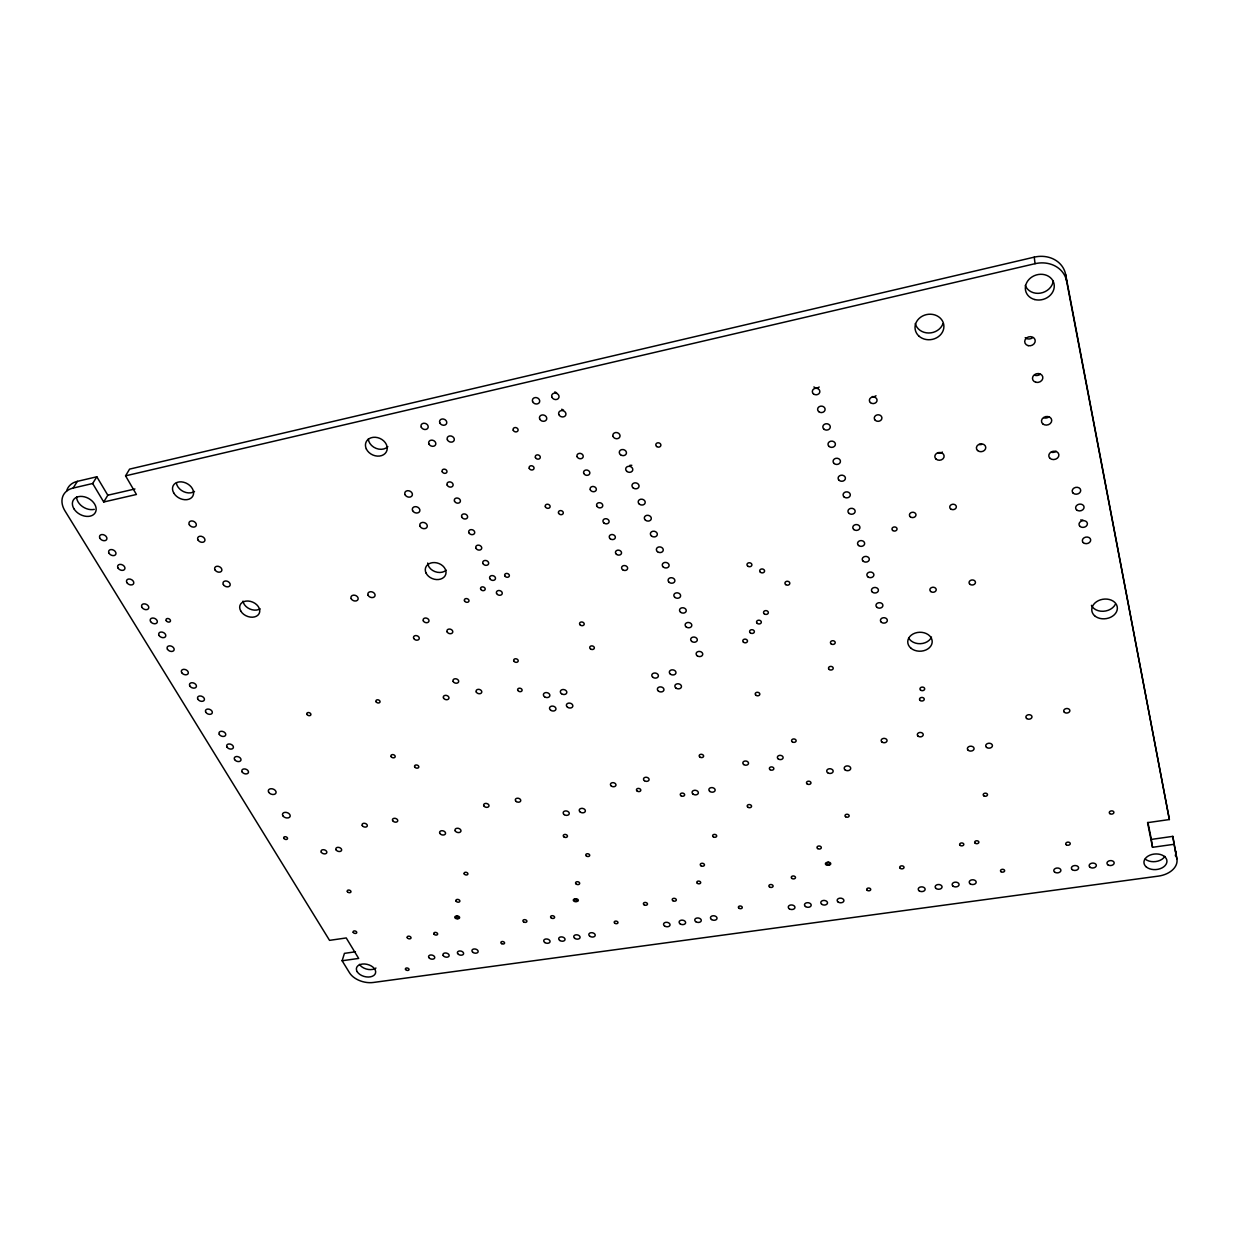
<?xml version="1.0" encoding="UTF-8"?>
<svg xmlns="http://www.w3.org/2000/svg" width="1239" height="1239" viewBox="0 0 1239 1239"><rect width="100%" height="100%" fill="white"/><g stroke="black" fill="none" stroke-linecap="round" stroke-linejoin="round"><path stroke-width="1.5" d="M1147.918 822.371L1151.341 839.407L1172.806 836.371L1176.88 858.859A21.605 14.651 -4.8 0 1 1158.31 876.128L373.28 982.481A18.43 11.678 14.8 0 1 349.537 972.801L342.119 960.752L344.442 953.364L355.438 951.8M103.72 501.996L107.808 495.228L96.828 476.783L92.662 483.504L103.72 501.996L136.429 494.485L125.557 475.838L129.584 469.116L1034.255 257.139A27.289 23.68 -17.9 0 1 1065.633 274.454L1169.368 819.537L1147.562 822.665L1152.518 847.306L1174.092 844.286L1176.88 858.859M342.119 960.752L358.675 958.428L346.239 937.954L329.543 940.355L64.97 510.886A23.711 16.99 29 0 1 73.116 488.073L77.376 481.352L96.828 476.783M73.116 488.073L92.662 483.504M125.557 475.838L1035.045 263.69A27.444 23.773 -17.6 0 1 1066.609 281.067L1169.368 819.537M107.808 495.228L134.943 488.971M1172.806 836.371L1174.092 844.286M1151.341 839.407L1152.518 847.306M1065.633 274.454L1066.609 281.067M1034.255 257.139L1035.045 263.69M981.536 444.491A4.677 3.903 -8 0 1 979.135 444.46M1040.202 374.271A5.219 4.414 -13.3 0 1 1035.107 375.371M1032.598 337.705A5.297 4.538 -14.6 0 1 1025.226 337.643M1056.201 451.244A5.064 4.151 -11 0 1 1051.261 452.25M1049.046 416.831A5.126 4.259 -11.9 0 1 1044.043 417.884M1082.886 519.977A4.197 3.345 -9.9 0 1 1080.733 519.931M876.004 395.752A3.825 3.314 -3.3 0 1 872.287 396.557M556.621 392.717A3.732 3.19 18.7 0 1 554.886 391.865M563.497 410.047A3.702 3.144 17.8 0 1 561.778 409.195M1175.579 850.93A21.512 14.636 -4.9 0 1 1175.331 855.731M66.643 491.016A23.587 16.959 29.1 0 1 77.376 481.352M819.196 387.017A3.748 3.268 0.6 0 1 813.899 386.955M631.828 465.275A3.578 2.989 12.7 0 1 630.001 465.244M1053.305 280.649A14.558 12.638 -17.9 0 1 1040.528 293.116A14.558 12.638 -17.9 0 1 1025.288 285.404M94.288 509.368A12.576 9.045 29.1 0 1 76.601 496.885M375.959 968.046A9.788 6.226 14.8 0 1 359.465 964.329M1164.846 856.366A11.476 7.806 -4.9 0 1 1145.223 859.092M1115.363 604.307A12.808 9.804 -8.4 0 1 1103.206 611.276A12.808 9.804 -8.4 0 1 1091.435 605.313M942.368 452.065A4.631 3.872 -5.7 0 1 937.846 453.009M931.48 637.063A12.173 9.463 -1.3 0 1 920.376 643.691A12.173 9.463 -1.3 0 1 908.636 637.961M942.956 323.72A14.403 12.684 -9.6 0 1 928.584 332.997A14.403 12.684 -9.6 0 1 915.28 323.534M194.508 491.434A11.043 8.239 28 0 1 183.635 491.651A11.043 8.239 28 0 1 176.372 483.055M387.853 446.69A11.197 8.998 24.6 0 1 376.067 448.363A11.197 8.998 24.6 0 1 368.308 438.947M446.195 570.188A10.562 8.208 19.1 0 1 434.889 571.582A10.562 8.208 19.1 0 1 427.718 563.033M260.128 608.845A10.377 7.589 23.3 0 1 249.72 608.938A10.377 7.589 23.3 0 1 242.999 601.116M457.052 916.024L456.262 916.318A1.905 1.27 13.3 0 0 457.485 918.548L458.445 918.595A1.905 1.27 13.3 0 0 459.483 917.061A1.905 1.27 13.3 0 0 457.052 916.024M458.12 918.455L457.346 918.749A1.905 1.27 13.3 0 1 454.899 917.727A1.905 1.27 13.3 0 1 455.937 916.194L456.912 916.225A1.905 1.27 13.3 0 1 458.12 918.455M575.748 898.833L574.927 899.142A1.936 1.316 10.5 0 0 576.027 901.419L577.033 901.465A1.936 1.316 10.5 0 0 578.21 899.886A1.936 1.316 10.5 0 0 575.748 898.833M576.693 901.326L575.872 901.636A1.936 1.316 10.6 0 1 573.425 900.583A1.936 1.316 10.6 0 1 574.602 899.003L575.593 899.034A1.936 1.316 10.6 0 1 576.693 901.326M828.194 862.251L827.28 862.576A2.029 1.425 3.7 0 0 828.148 865.008L829.201 865.054A2.029 1.425 3.7 0 0 830.672 863.366A2.029 1.425 3.7 0 0 828.194 862.251M828.876 864.899L827.946 865.225A2.029 1.425 3.7 0 1 825.484 864.11A2.029 1.425 3.7 0 1 826.955 862.437L828.008 862.483A2.029 1.425 3.7 0 1 828.876 864.899M792.248 741.805A2.277 1.704 4.3 0 0 796.073 741.17A2.277 1.704 4.3 0 0 793.285 738.986A2.277 1.704 4.3 0 0 792.248 741.805M807.147 783.915A2.246 1.626 3.9 0 0 810.895 783.327A2.246 1.626 3.9 0 0 808.169 781.22A2.246 1.626 3.9 0 0 807.147 783.915M977.54 450.5A4.708 3.918 -7.8 0 0 985.516 448.874A4.708 3.918 -7.8 0 0 980.173 443.965A4.708 3.918 -7.8 0 0 977.54 450.5M755.898 695.249A2.323 1.766 5.5 0 0 759.755 694.583A2.323 1.766 5.5 0 0 756.89 692.322A2.323 1.766 5.5 0 0 755.898 695.249M464.207 873.882A1.951 1.332 13.5 0 0 467.506 874.641A1.951 1.332 13.5 0 0 466.267 872.318A1.951 1.332 13.5 0 0 464.207 873.882M829.154 669.447A2.37 1.828 2.5 0 0 833.135 668.75A2.37 1.828 2.5 0 0 830.285 666.427A2.37 1.828 2.5 0 0 829.154 669.447M675.905 688.032A3.314 2.524 8.5 0 0 681.388 687.072A3.314 2.524 8.5 0 0 677.175 683.82A3.314 2.524 8.5 0 0 675.905 688.032M920.546 690.092A2.385 1.812 -0.7 0 0 924.588 689.411A2.385 1.812 -0.7 0 0 921.816 687.118A2.385 1.812 -0.7 0 0 920.546 690.092M586.45 856.056A1.998 1.378 10.5 0 0 589.687 855.576A1.998 1.378 10.5 0 0 587.1 853.748A1.998 1.378 10.5 0 0 586.45 856.056M713.261 836.805A2.029 1.44 6.9 0 0 716.638 836.31A2.029 1.44 6.9 0 0 714.082 834.42A2.029 1.44 6.9 0 0 713.261 836.805M391.075 756.549A2.199 1.564 16.8 0 0 394.776 757.416A2.199 1.564 16.8 0 0 393.305 754.659A2.199 1.564 16.8 0 0 391.075 756.549M414.693 766.91A2.184 1.549 16 0 0 418.379 767.762A2.184 1.549 16 0 0 416.939 765.036A2.184 1.549 16 0 0 414.693 766.91M166.243 620.708A2.354 1.673 24.6 0 0 170.146 621.622A2.354 1.673 24.6 0 0 168.318 618.571A2.354 1.673 24.6 0 0 166.243 620.708M513.798 660.96A2.308 1.75 14.6 0 0 517.701 661.874A2.308 1.75 14.6 0 0 516.307 658.838A2.308 1.75 14.6 0 0 513.798 660.96M817.601 848.545A2.168 1.533 3.9 0 0 821.24 848.018A2.168 1.533 3.9 0 0 818.623 846.02A2.168 1.533 3.9 0 0 817.601 848.545M596.718 505.899A3.144 2.571 13.6 0 0 602.015 507.169A3.144 2.571 13.6 0 0 600.265 502.786A3.144 2.571 13.6 0 0 596.718 505.899M603.982 523.044A3.113 2.54 13 0 0 609.061 521.991A3.113 2.54 13 0 0 605.035 518.769A3.113 2.54 13 0 0 603.982 523.044M622.598 569.708A3.051 2.447 11.5 0 0 627.584 568.716A3.051 2.447 11.5 0 0 623.651 565.604A3.051 2.447 11.5 0 0 622.598 569.708M468.884 532.739A3.082 2.447 18.6 0 0 474.072 533.978A3.082 2.447 18.6 0 0 472.152 529.719A3.082 2.447 18.6 0 0 468.884 532.739M475.931 548.196A3.067 2.416 18 0 0 481.088 549.435A3.067 2.416 18 0 0 479.183 545.237A3.067 2.416 18 0 0 475.931 548.196M454.512 501.206A3.128 2.509 20 0 0 459.777 502.461A3.128 2.509 20 0 0 457.795 498.109A3.128 2.509 20 0 0 454.512 501.206M583.724 473.313A3.175 2.633 14.9 0 0 589.083 474.614A3.175 2.633 14.9 0 0 587.301 470.108A3.175 2.633 14.9 0 0 583.724 473.313M577.095 456.695A3.206 2.679 15.6 0 0 582.485 457.996A3.206 2.679 15.6 0 0 580.673 453.443A3.206 2.679 15.6 0 0 577.095 456.695M590.275 489.715A3.159 2.602 14.2 0 0 595.587 491A3.159 2.602 14.2 0 0 593.822 486.555A3.159 2.602 14.2 0 0 590.275 489.715M489.777 578.551A3.02 2.37 16.8 0 0 494.857 579.759A3.02 2.37 16.8 0 0 492.998 575.67A3.02 2.37 16.8 0 0 489.777 578.551M461.744 517.066A3.113 2.478 19.3 0 0 466.964 518.32A3.113 2.478 19.3 0 0 465.012 514.015A3.113 2.478 19.3 0 0 461.744 517.066M447.186 485.13A3.159 2.54 20.7 0 0 452.483 486.4A3.159 2.54 20.7 0 0 450.485 481.986A3.159 2.54 20.7 0 0 447.186 485.13M482.9 563.466A3.051 2.401 17.4 0 0 488.027 564.69A3.051 2.401 17.4 0 0 486.137 560.539A3.051 2.401 17.4 0 0 482.9 563.466M610.269 538.795A3.098 2.509 12.5 0 0 615.303 537.772A3.098 2.509 12.5 0 0 611.323 534.582A3.098 2.509 12.5 0 0 610.269 538.795M616.464 554.344A3.082 2.478 12 0 0 621.482 553.337A3.082 2.478 12 0 0 617.533 550.193A3.082 2.478 12 0 0 616.464 554.344M496.56 593.435A3.005 2.339 16.3 0 0 501.609 594.643A3.005 2.339 16.3 0 0 499.782 590.6A3.005 2.339 16.3 0 0 496.56 593.435M611.354 786.068A2.803 2.029 10.2 0 0 615.922 785.34A2.803 2.029 10.2 0 0 612.314 782.692A2.803 2.029 10.2 0 0 611.354 786.068M686.189 626.934A3.361 2.633 8.3 0 0 691.734 625.912A3.361 2.633 8.3 0 0 687.49 622.536A3.361 2.633 8.3 0 0 686.189 626.934M457.609 953.488A3.175 2.06 12.9 0 0 462.952 954.696A3.175 2.06 12.9 0 0 460.954 951.072A3.175 2.06 12.9 0 0 457.609 953.488M652.86 677.299A3.33 2.54 9.4 0 0 658.327 676.324A3.33 2.54 9.4 0 0 654.084 673.056A3.33 2.54 9.4 0 0 652.86 677.299M845.571 816.733A2.091 1.502 2.9 0 0 849.087 816.207A2.091 1.502 2.9 0 0 846.578 814.271A2.091 1.502 2.9 0 0 845.571 816.733M983.72 795.763A2.153 1.549 -1.4 0 0 987.39 795.206A2.153 1.549 -1.4 0 0 984.943 793.208A2.153 1.549 -1.4 0 0 983.72 795.763M658.451 691.13A3.314 2.509 9.1 0 0 663.887 690.169A3.314 2.509 9.1 0 0 659.675 686.933A3.314 2.509 9.1 0 0 658.451 691.13M975.186 843.217A2.106 1.471 -0.6 0 0 978.764 842.69A2.106 1.471 -0.6 0 0 976.363 840.785A2.106 1.471 -0.6 0 0 975.186 843.217M215.013 569.909A3.81 2.788 24.9 0 0 221.316 571.396A3.81 2.788 24.9 0 0 218.467 566.362A3.81 2.788 24.9 0 0 215.013 569.909M960.148 845.385A2.106 1.471 -0.2 0 0 963.71 844.874A2.106 1.471 -0.2 0 0 961.294 842.969A2.106 1.471 -0.2 0 0 960.148 845.385M368.122 595.324A3.748 2.834 20.4 0 0 374.395 596.811A3.748 2.834 20.4 0 0 371.855 591.824A3.748 2.834 20.4 0 0 368.122 595.324M670.407 674.155A3.345 2.555 8.7 0 0 675.905 673.164A3.345 2.555 8.7 0 0 671.677 669.881A3.345 2.555 8.7 0 0 670.407 674.155M697.387 883.361A1.982 1.378 7.3 0 0 700.654 882.896A1.982 1.378 7.3 0 0 698.161 881.099A1.982 1.378 7.3 0 0 697.387 883.361M219.303 734.433A3.547 2.432 21.1 0 0 225.219 735.796A3.547 2.432 21.1 0 0 222.54 731.397A3.547 2.432 21.1 0 0 219.303 734.433M227 747.086A3.516 2.416 20.7 0 0 232.87 748.433A3.516 2.416 20.7 0 0 230.237 744.081A3.516 2.416 20.7 0 0 227 747.086M353.239 932.425A1.889 1.208 15.4 0 0 356.414 933.137A1.889 1.208 15.4 0 0 355.113 930.985A1.889 1.208 15.4 0 0 353.239 932.425M930.675 591.483A3.19 2.524 -2.5 0 0 936.08 590.476A3.19 2.524 -2.5 0 0 932.378 587.301A3.19 2.524 -2.5 0 0 930.675 591.483M969.843 584.219A3.221 2.54 -4.2 0 0 975.294 583.213A3.221 2.54 -4.2 0 0 971.624 580.007A3.221 2.54 -4.2 0 0 969.843 584.219M473.081 952.466A3.175 2.075 12.6 0 0 478.13 951.784A3.175 2.075 12.6 0 0 473.887 948.981A3.175 2.075 12.6 0 0 473.081 952.466M910.293 516.771A3.283 2.679 -2.9 0 0 915.838 515.672A3.283 2.679 -2.9 0 0 911.997 512.311A3.283 2.679 -2.9 0 0 910.293 516.771M950.561 508.811A3.314 2.71 -4.9 0 0 956.183 507.696A3.314 2.71 -4.9 0 0 952.373 504.304A3.314 2.71 -4.9 0 0 950.561 508.811M362.268 825.592A2.71 1.843 16.5 0 0 366.821 826.63A2.71 1.843 16.5 0 0 364.963 823.362A2.71 1.843 16.5 0 0 362.268 825.592M392.655 820.636A2.71 1.859 15.8 0 0 397.223 821.689A2.71 1.859 15.8 0 0 395.411 818.39A2.71 1.859 15.8 0 0 392.655 820.636M691.718 641.43A3.345 2.602 8 0 0 697.232 640.424A3.345 2.602 8 0 0 693.019 637.094A3.345 2.602 8 0 0 691.718 641.43M483.799 805.784A2.741 1.936 13.7 0 0 488.429 806.852A2.741 1.936 13.7 0 0 486.726 803.491A2.741 1.936 13.7 0 0 483.799 805.784M544.85 942.554A3.206 2.122 11 0 0 550.023 941.841A3.206 2.122 11 0 0 545.81 938.992A3.206 2.122 11 0 0 544.85 942.554M516.307 801.54A2.757 1.951 12.9 0 0 520.721 800.828A2.757 1.951 12.9 0 0 517.081 798.241A2.757 1.951 12.9 0 0 516.307 801.54M405.045 494.702A3.934 3.113 21.9 0 0 411.627 496.281A3.934 3.113 21.9 0 0 409.04 490.814A3.934 3.113 21.9 0 0 405.045 494.702M234.605 759.584A3.5 2.385 20.3 0 0 240.459 760.932A3.5 2.385 20.3 0 0 237.842 756.626A3.5 2.385 20.3 0 0 234.605 759.584M189.335 524.747A3.903 2.881 26.7 0 0 195.762 526.281A3.903 2.881 26.7 0 0 192.804 521.046A3.903 2.881 26.7 0 0 189.335 524.747M242.132 771.943A3.469 2.37 19.9 0 0 247.939 773.291A3.469 2.37 19.9 0 0 245.368 769.032A3.469 2.37 19.9 0 0 242.132 771.943M1035.866 382.293A5.25 4.429 -13 0 0 1042.789 376.904A5.25 4.429 -13 0 0 1034.317 374.798A5.25 4.429 -13 0 0 1035.866 382.293M1028.169 345.65A5.328 4.553 -14.3 0 0 1035.154 340.09A5.328 4.553 -14.3 0 0 1026.573 337.937A5.328 4.553 -14.3 0 0 1028.169 345.65M198.008 539.987A3.872 2.85 26.1 0 0 204.389 541.505A3.872 2.85 26.1 0 0 201.461 536.332A3.872 2.85 26.1 0 0 198.008 539.987M268.662 792.217A4.042 2.741 19 0 0 275.43 793.781A4.042 2.741 19 0 0 272.487 788.856A4.042 2.741 19 0 0 268.662 792.217M282.833 815.742A3.996 2.679 18.4 0 0 289.523 817.291A3.996 2.679 18.4 0 0 286.643 812.474A3.996 2.679 18.4 0 0 282.833 815.742M1049.944 458.291A5.095 4.166 -10.8 0 0 1058.586 456.541A5.095 4.166 -10.8 0 0 1052.995 451.306A5.095 4.166 -10.8 0 0 1049.944 458.291M1042.665 423.784A5.157 4.275 -11.7 0 0 1051.415 421.972A5.157 4.275 -11.7 0 0 1045.731 416.598A5.157 4.275 -11.7 0 0 1042.665 423.784M181.715 672.684A3.671 2.555 23.1 0 0 187.801 674.093A3.671 2.555 23.1 0 0 184.983 669.447A3.671 2.555 23.1 0 0 181.715 672.684M189.846 686.034A3.64 2.524 22.7 0 0 195.886 687.444A3.64 2.524 22.7 0 0 193.098 682.844A3.64 2.524 22.7 0 0 189.846 686.034M223.361 584.591A3.779 2.757 24.3 0 0 229.633 586.062A3.779 2.757 24.3 0 0 226.814 581.091A3.779 2.757 24.3 0 0 223.361 584.591M197.868 699.23A3.609 2.509 22.2 0 0 203.893 700.639A3.609 2.509 22.2 0 0 201.136 696.086A3.609 2.509 22.2 0 0 197.868 699.23M205.813 712.286A3.593 2.478 21.8 0 0 211.792 713.664A3.593 2.478 21.8 0 0 209.066 709.173A3.593 2.478 21.8 0 0 205.813 712.286M141.989 607.42A3.794 2.679 25.3 0 0 148.262 608.891A3.794 2.679 25.3 0 0 145.273 603.966A3.794 2.679 25.3 0 0 141.989 607.42M818.669 411.596A3.748 3.237 0.6 0 0 824.973 410.233A3.748 3.237 0.6 0 0 820.435 406.206A3.748 3.237 0.6 0 0 818.669 411.596M150.585 621.544A3.763 2.664 24.8 0 0 156.811 623A3.763 2.664 24.8 0 0 153.868 618.137A3.763 2.664 24.8 0 0 150.585 621.544M159.088 635.499A3.748 2.633 24.4 0 0 165.267 636.939A3.748 2.633 24.4 0 0 162.355 632.138A3.748 2.633 24.4 0 0 159.088 635.499M167.466 649.282A3.717 2.602 23.9 0 0 173.63 650.723A3.717 2.602 23.9 0 0 170.75 645.968A3.717 2.602 23.9 0 0 167.466 649.282M867.827 576.785A3.516 2.819 0 0 0 873.758 575.655A3.516 2.819 0 0 0 869.577 572.108A3.516 2.819 0 0 0 867.827 576.785M99.956 538.346A3.949 2.819 27.8 0 0 106.415 539.879A3.949 2.819 27.8 0 0 103.255 534.659A3.949 2.819 27.8 0 0 99.956 538.346M109.063 553.306A3.918 2.788 27.3 0 0 115.475 554.809A3.918 2.788 27.3 0 0 112.346 549.667A3.918 2.788 27.3 0 0 109.063 553.306M118.046 568.066A3.887 2.757 26.7 0 0 124.427 569.584A3.887 2.757 26.7 0 0 121.345 564.488A3.887 2.757 26.7 0 0 118.046 568.066M839.128 480.329A3.655 3.051 0.3 0 0 845.277 479.075A3.655 3.051 0.3 0 0 840.894 475.249A3.655 3.051 0.3 0 0 839.128 480.329M126.936 582.671A3.856 2.726 26.2 0 0 133.27 584.158A3.856 2.726 26.2 0 0 130.219 579.124A3.856 2.726 26.2 0 0 126.936 582.671M428.787 957.484A3.159 2.044 13.5 0 0 434.115 958.692A3.159 2.044 13.5 0 0 432.07 955.083A3.159 2.044 13.5 0 0 428.787 957.484M443.159 955.486A3.159 2.044 13.2 0 0 448.503 956.694A3.159 2.044 13.2 0 0 446.474 953.085A3.159 2.044 13.2 0 0 443.159 955.486M711.48 919.508A3.299 2.246 6.9 0 0 716.947 918.749A3.299 2.246 6.9 0 0 712.812 915.791A3.299 2.246 6.9 0 0 711.48 919.508M872.395 592.134A3.5 2.788 0 0 0 878.281 591.034A3.5 2.788 0 0 0 874.145 587.518A3.5 2.788 0 0 0 872.395 592.134M789.243 908.76A3.361 2.292 4.8 0 0 794.849 907.986A3.361 2.292 4.8 0 0 790.761 904.981A3.361 2.292 4.8 0 0 789.243 908.76M805.443 906.514A3.361 2.308 4.4 0 0 811.08 905.74A3.361 2.308 4.4 0 0 806.992 902.72A3.361 2.308 4.4 0 0 805.443 906.514M844.069 496.932A3.624 3.02 0.2 0 0 850.171 495.708A3.624 3.02 0.2 0 0 845.834 491.929A3.624 3.02 0.2 0 0 844.069 496.932M821.72 904.269A3.376 2.323 3.9 0 0 827.389 903.479A3.376 2.323 3.9 0 0 823.316 900.459A3.376 2.323 3.9 0 0 821.72 904.269M838.091 901.992A3.392 2.323 3.5 0 0 843.79 901.218A3.392 2.323 3.5 0 0 839.732 898.182A3.392 2.323 3.5 0 0 838.091 901.992M919.137 890.795A3.454 2.37 1.3 0 0 924.975 889.989A3.454 2.37 1.3 0 0 920.964 886.892A3.454 2.37 1.3 0 0 919.137 890.795M613.011 436.376A3.64 3.082 14 0 0 619.144 437.863A3.64 3.082 14 0 0 617.161 432.628A3.64 3.082 14 0 0 613.011 436.376M936.018 888.456A3.469 2.385 0.8 0 0 941.903 887.651A3.469 2.385 0.8 0 0 937.892 884.553A3.469 2.385 0.8 0 0 936.018 888.456M952.992 886.102A3.485 2.401 0.3 0 0 958.909 885.296A3.485 2.401 0.3 0 0 954.913 882.183A3.485 2.401 0.3 0 0 952.992 886.102M970.075 883.748A3.5 2.401 -0.1 0 0 976.007 882.927A3.5 2.401 -0.1 0 0 972.011 879.814A3.5 2.401 -0.1 0 0 970.075 883.748M1054.59 872.055A3.578 2.447 -2.4 0 0 1060.692 871.218A3.578 2.447 -2.4 0 0 1056.759 868.043A3.578 2.447 -2.4 0 0 1054.59 872.055M1072.215 869.623A3.593 2.447 -2.9 0 0 1078.348 868.787A3.593 2.447 -2.9 0 0 1074.414 865.581A3.593 2.447 -2.9 0 0 1072.215 869.623M1089.933 867.176A3.609 2.463 -3.3 0 0 1096.097 866.324A3.609 2.463 -3.3 0 0 1092.179 863.118A3.609 2.463 -3.3 0 0 1089.933 867.176M1107.743 864.714A3.624 2.478 -3.8 0 0 1113.938 863.862A3.624 2.478 -3.8 0 0 1110.036 860.64A3.624 2.478 -3.8 0 0 1107.743 864.714M1083.273 542.636A4.197 3.299 -9.4 0 0 1090.413 541.288A4.197 3.299 -9.4 0 0 1085.86 537.107A4.197 3.299 -9.4 0 0 1083.273 542.636M1079.943 526.358A4.228 3.345 -9.7 0 0 1087.13 524.995A4.228 3.345 -9.7 0 0 1082.545 520.752A4.228 3.345 -9.7 0 0 1079.943 526.358M1076.567 509.864A4.259 3.392 -10.1 0 0 1083.8 508.47A4.259 3.392 -10.1 0 0 1079.184 504.18A4.259 3.392 -10.1 0 0 1076.567 509.864M1073.144 493.153A4.29 3.438 -10.5 0 0 1080.423 491.728A4.29 3.438 -10.5 0 0 1075.762 487.376A4.29 3.438 -10.5 0 0 1073.144 493.153M447.14 631.921A2.989 2.261 17.3 0 0 452.173 633.098A2.989 2.261 17.3 0 0 450.268 629.149A2.989 2.261 17.3 0 0 447.14 631.921M413.687 638.395A2.974 2.23 18.2 0 0 418.689 639.572A2.974 2.23 18.2 0 0 416.753 635.669A2.974 2.23 18.2 0 0 413.687 638.395M423.335 620.894A3.005 2.277 18.2 0 0 428.4 622.086A3.005 2.277 18.2 0 0 426.448 618.106A3.005 2.277 18.2 0 0 423.335 620.894M476.272 692.028A2.912 2.153 15.3 0 0 481.166 693.174A2.912 2.153 15.3 0 0 479.354 689.426A2.912 2.153 15.3 0 0 476.272 692.028M443.5 698.006A2.896 2.122 16.2 0 0 448.379 699.152A2.896 2.122 16.2 0 0 446.536 695.435A2.896 2.122 16.2 0 0 443.5 698.006M453.164 681.481A2.912 2.168 16.2 0 0 458.089 682.627A2.912 2.168 16.2 0 0 456.231 678.848A2.912 2.168 16.2 0 0 453.164 681.481M544.541 696.767A3.268 2.447 13.1 0 0 549.822 695.822A3.268 2.447 13.1 0 0 545.532 692.632A3.268 2.447 13.1 0 0 544.541 696.767M545.361 506.782A2.493 2.029 16 0 0 549.558 507.773A2.493 2.029 16 0 0 548.103 504.304A2.493 2.029 16 0 0 545.361 506.782M757.261 623.372A2.401 1.889 5.3 0 0 761.257 622.644A2.401 1.889 5.3 0 0 758.283 620.243A2.401 1.889 5.3 0 0 757.261 623.372M1026.589 718.481A3.067 2.261 -3.8 0 0 1031.808 717.629A3.067 2.261 -3.8 0 0 1028.385 714.733A3.067 2.261 -3.8 0 0 1026.589 718.481M900.257 868.353A2.184 1.518 1.6 0 0 903.943 867.827A2.184 1.518 1.6 0 0 901.388 865.86A2.184 1.518 1.6 0 0 900.257 868.353M680.134 923.845A3.283 2.23 7.7 0 0 685.554 923.101A3.283 2.23 7.7 0 0 681.404 920.159A3.283 2.23 7.7 0 0 680.134 923.845M1064.394 712.317A3.098 2.277 -5 0 0 1069.675 711.465A3.098 2.277 -5 0 0 1066.283 708.553A3.098 2.277 -5 0 0 1064.394 712.317M1066.237 844.735A2.277 1.58 -3 0 0 1070.109 844.193A2.277 1.58 -3 0 0 1067.615 842.148A2.277 1.58 -3 0 0 1066.237 844.735M920.143 700.438A2.37 1.781 -0.5 0 0 924.155 699.756A2.37 1.781 -0.5 0 0 921.398 697.48A2.37 1.781 -0.5 0 0 920.143 700.438M785.634 584.56A2.447 1.967 3.9 0 0 789.739 583.786A2.447 1.967 3.9 0 0 786.734 581.308A2.447 1.967 3.9 0 0 785.634 584.56M760.421 572.279A2.463 1.982 5.1 0 0 764.509 571.489A2.463 1.982 5.1 0 0 761.474 568.995A2.463 1.982 5.1 0 0 760.421 572.279M936.018 459.065A4.662 3.887 -5.5 0 0 943.901 457.439A4.662 3.887 -5.5 0 0 938.527 452.576A4.662 3.887 -5.5 0 0 936.018 459.065M1109.772 813.574A2.323 1.626 -4.5 0 0 1113.753 813.001A2.323 1.626 -4.5 0 0 1111.244 810.895A2.323 1.626 -4.5 0 0 1109.772 813.574M892.653 530.447A2.54 2.075 -1.7 0 0 896.943 529.595A2.54 2.075 -1.7 0 0 893.954 526.993A2.54 2.075 -1.7 0 0 892.653 530.447M405.54 969.44A1.843 1.177 13.9 0 0 408.669 970.152A1.843 1.177 13.9 0 0 407.445 968.046A1.843 1.177 13.9 0 0 405.54 969.44M501.563 943.607A1.889 1.239 12.1 0 0 504.567 943.189A1.889 1.239 12.1 0 0 502.074 941.516A1.889 1.239 12.1 0 0 501.563 943.607M420.036 526.281A3.872 3.051 20.5 0 0 426.526 527.829A3.872 3.051 20.5 0 0 424.017 522.517A3.872 3.051 20.5 0 0 420.036 526.281M614.823 923.256A1.92 1.301 9.4 0 0 617.951 922.823A1.92 1.301 9.4 0 0 615.473 921.104A1.92 1.301 9.4 0 0 614.823 923.256M550.674 710.226A3.252 2.416 12.7 0 0 555.924 709.297A3.252 2.416 12.7 0 0 551.665 706.137A3.252 2.416 12.7 0 0 550.674 710.226M738.955 908.233A1.967 1.347 6.2 0 0 742.223 907.784A1.967 1.347 6.2 0 0 739.776 906.019A1.967 1.347 6.2 0 0 738.955 908.233M867.238 890.345A2.029 1.394 2.7 0 0 870.645 889.865A2.029 1.394 2.7 0 0 868.245 888.053A2.029 1.394 2.7 0 0 867.238 890.345M1000.988 871.683A2.091 1.44 -1 0 0 1004.535 871.187A2.091 1.44 -1 0 0 1002.181 869.329A2.091 1.44 -1 0 0 1000.988 871.683M561.484 693.716A3.283 2.463 12.6 0 0 566.781 692.771A3.283 2.463 12.6 0 0 562.491 689.565A3.283 2.463 12.6 0 0 561.484 693.716M517.763 690.309A2.277 1.704 14 0 0 521.619 691.207A2.277 1.704 14 0 0 520.241 688.264A2.277 1.704 14 0 0 517.763 690.309M442.23 471.749A2.524 2.044 21.3 0 0 446.474 472.771A2.524 2.044 21.3 0 0 444.863 469.225A2.524 2.044 21.3 0 0 442.23 471.749M535.418 457.516A2.54 2.106 17.7 0 0 539.708 458.554A2.54 2.106 17.7 0 0 538.206 454.93A2.54 2.106 17.7 0 0 535.418 457.516M558.541 513.116A2.478 2.013 15.3 0 0 562.723 514.123A2.478 2.013 15.3 0 0 561.298 510.669A2.478 2.013 15.3 0 0 558.541 513.116M567.524 707.237A3.268 2.432 12.2 0 0 572.805 706.307A3.268 2.432 12.2 0 0 568.546 703.133A3.268 2.432 12.2 0 0 567.524 707.237M480.67 589.191A2.385 1.859 17 0 0 484.697 590.151A2.385 1.859 17 0 0 483.21 586.93A2.385 1.859 17 0 0 480.67 589.191M513.225 430.243A2.571 2.153 19.6 0 0 517.546 431.296A2.571 2.153 19.6 0 0 516.013 427.61A2.571 2.153 19.6 0 0 513.225 430.243M529.239 468.373A2.524 2.091 17.7 0 0 533.498 469.395A2.524 2.091 17.7 0 0 531.996 465.818A2.524 2.091 17.7 0 0 529.239 468.373M968.201 750.292A3.361 2.463 -1.5 0 0 973.9 749.394A3.361 2.463 -1.5 0 0 970.075 746.234A3.361 2.463 -1.5 0 0 968.201 750.292M559.796 940.478A3.221 2.137 10.7 0 0 564.999 939.766A3.221 2.137 10.7 0 0 560.787 936.916A3.221 2.137 10.7 0 0 559.796 940.478M875.307 420.331A3.825 3.268 -3 0 0 881.765 418.952A3.825 3.268 -3 0 0 877.227 414.879A3.825 3.268 -3 0 0 875.307 420.331M870.413 402.598A3.856 3.314 -3.1 0 0 876.902 401.188A3.856 3.314 -3.1 0 0 872.333 397.069A3.856 3.314 -3.1 0 0 870.413 402.598M574.819 938.403A3.221 2.153 10.3 0 0 580.038 937.691A3.221 2.153 10.3 0 0 575.841 934.826A3.221 2.153 10.3 0 0 574.819 938.403M421.26 427.145A3.702 3.02 23.5 0 0 427.455 428.648A3.702 3.02 23.5 0 0 425.07 423.351A3.702 3.02 23.5 0 0 421.26 427.145M428.926 443.98A3.686 2.989 22.6 0 0 435.09 445.467A3.686 2.989 22.6 0 0 432.721 440.248A3.686 2.989 22.6 0 0 428.926 443.98M589.919 936.312A3.237 2.153 10 0 0 595.169 935.6A3.237 2.153 10 0 0 590.972 932.719A3.237 2.153 10 0 0 589.919 936.312M439.814 422.886A3.717 3.051 22.9 0 0 446.025 424.388A3.717 3.051 22.9 0 0 443.67 419.076A3.717 3.051 22.9 0 0 439.814 422.886M447.387 439.799A3.686 3.02 22.1 0 0 453.551 441.285A3.686 3.02 22.1 0 0 451.228 436.035A3.686 3.02 22.1 0 0 447.387 439.799M532.584 401.56A3.748 3.175 19.5 0 0 538.888 403.093A3.748 3.175 19.5 0 0 536.673 397.657A3.748 3.175 19.5 0 0 532.584 401.56M539.646 418.89A3.717 3.128 18.5 0 0 545.903 420.408A3.717 3.128 18.5 0 0 543.72 415.034A3.717 3.128 18.5 0 0 539.646 418.89M551.866 397.13A3.763 3.19 18.6 0 0 558.169 398.679A3.763 3.19 18.6 0 0 556.001 393.197A3.763 3.19 18.6 0 0 551.866 397.13M558.82 414.538A3.732 3.159 17.7 0 0 565.077 416.072A3.732 3.159 17.7 0 0 562.94 410.667A3.732 3.159 17.7 0 0 558.82 414.538M695.776 921.677A3.299 2.23 7.3 0 0 701.212 920.933A3.299 2.23 7.3 0 0 697.077 917.991A3.299 2.23 7.3 0 0 695.776 921.677M336.063 849.846A3.005 2.013 16.8 0 0 341.112 851.007A3.005 2.013 16.8 0 0 339.021 847.43A3.005 2.013 16.8 0 0 336.063 849.846M321.288 852.215A2.989 1.998 17 0 0 326.322 853.361A2.989 1.998 17 0 0 324.215 849.799A2.989 1.998 17 0 0 321.288 852.215M455.209 830.858A3.051 2.106 14.2 0 0 460.35 832.035A3.051 2.106 14.2 0 0 458.415 828.349A3.051 2.106 14.2 0 0 455.209 830.858M439.799 833.305A3.036 2.091 14.5 0 0 444.925 834.482A3.036 2.091 14.5 0 0 442.973 830.811A3.036 2.091 14.5 0 0 439.799 833.305M351.226 598.747A3.732 2.819 20.8 0 0 357.482 600.234A3.732 2.819 20.8 0 0 354.927 595.262A3.732 2.819 20.8 0 0 351.226 598.747M580.301 812.087A3.098 2.199 10.9 0 0 585.319 811.282A3.098 2.199 10.9 0 0 581.292 808.386A3.098 2.199 10.9 0 0 580.301 812.087M564.241 814.643A3.098 2.199 11.4 0 0 569.228 813.853A3.098 2.199 11.4 0 0 565.201 810.956A3.098 2.199 11.4 0 0 564.241 814.643M709.839 791.442A3.175 2.308 7 0 0 715.073 790.621A3.175 2.308 7 0 0 711.109 787.632A3.175 2.308 7 0 0 709.839 791.442M693.066 794.122A3.159 2.292 7.6 0 0 698.285 793.285A3.159 2.292 7.6 0 0 694.305 790.312A3.159 2.292 7.6 0 0 693.066 794.122M412.587 510.592A3.903 3.082 21.2 0 0 419.123 512.156A3.903 3.082 21.2 0 0 416.583 506.766A3.903 3.082 21.2 0 0 412.587 510.592M845.106 769.899A3.252 2.385 2.6 0 0 850.589 769.032A3.252 2.385 2.6 0 0 846.686 765.95A3.252 2.385 2.6 0 0 845.106 769.899M827.606 772.687A3.252 2.385 3.2 0 0 833.057 771.82A3.252 2.385 3.2 0 0 829.139 768.769A3.252 2.385 3.2 0 0 827.606 772.687M986.523 747.38A3.376 2.478 -2.1 0 0 992.253 746.467A3.376 2.478 -2.1 0 0 988.428 743.292A3.376 2.478 -2.1 0 0 986.523 747.38M764.246 613.816A2.416 1.905 5 0 0 768.273 613.073A2.416 1.905 5 0 0 765.299 610.657A2.416 1.905 5 0 0 764.246 613.816M747.737 566.115A2.463 1.982 5.7 0 0 751.825 565.309A2.463 1.982 5.7 0 0 748.774 562.8A2.463 1.982 5.7 0 0 747.737 566.115M644.419 780.694A2.819 2.044 9.2 0 0 649.035 779.935A2.819 2.044 9.2 0 0 645.442 777.287A2.819 2.044 9.2 0 0 644.419 780.694M831.106 643.846A2.401 1.874 2.3 0 0 835.132 643.118A2.401 1.874 2.3 0 0 832.252 640.749A2.401 1.874 2.3 0 0 831.106 643.846M407.275 937.768A1.998 1.301 14.2 0 0 410.651 938.527A1.998 1.301 14.2 0 0 409.335 936.235A1.998 1.301 14.2 0 0 407.275 937.768M433.882 933.974A1.998 1.316 13.7 0 0 437.259 934.748A1.998 1.316 13.7 0 0 435.958 932.44A1.998 1.316 13.7 0 0 433.882 933.974M456.014 901.078A2.044 1.363 13.5 0 0 459.468 901.853A2.044 1.363 13.5 0 0 458.167 899.468A2.044 1.363 13.5 0 0 456.014 901.078M664.584 925.998A3.268 2.215 8.1 0 0 669.974 925.254A3.268 2.215 8.1 0 0 665.808 922.327A3.268 2.215 8.1 0 0 664.584 925.998M563.993 836.944A2.122 1.487 11.2 0 0 567.431 836.418A2.122 1.487 11.2 0 0 564.659 834.451A2.122 1.487 11.2 0 0 563.993 836.944M743.679 764.525A2.865 2.106 5.9 0 0 748.433 763.766A2.865 2.106 5.9 0 0 744.887 761.04A2.865 2.106 5.9 0 0 743.679 764.525M637.171 791.071A2.184 1.58 9.4 0 0 640.764 790.497A2.184 1.58 9.4 0 0 637.961 788.438A2.184 1.58 9.4 0 0 637.171 791.071M743.477 642.22A2.37 1.859 5.9 0 0 747.427 641.508A2.37 1.859 5.9 0 0 744.484 639.154A2.37 1.859 5.9 0 0 743.477 642.22M523.632 921.924A2.029 1.347 11.7 0 0 526.885 921.475A2.029 1.347 11.7 0 0 524.205 919.663A2.029 1.347 11.7 0 0 523.632 921.924M551.309 917.991A2.044 1.363 11 0 0 554.592 917.526A2.044 1.363 11 0 0 551.913 915.698A2.044 1.363 11 0 0 551.309 917.991M778.216 758.903A2.881 2.122 4.8 0 0 783.033 758.129A2.881 2.122 4.8 0 0 779.501 755.387A2.881 2.122 4.8 0 0 778.216 758.903M576.274 884.104A2.075 1.425 10.6 0 0 579.651 883.608A2.075 1.425 10.6 0 0 576.94 881.719A2.075 1.425 10.6 0 0 576.274 884.104M680.97 795.732A2.199 1.58 8 0 0 684.594 795.159A2.199 1.58 8 0 0 681.822 793.099A2.199 1.58 8 0 0 680.97 795.732M699.865 757.06A2.246 1.657 7.4 0 0 703.566 756.456A2.246 1.657 7.4 0 0 700.747 754.319A2.246 1.657 7.4 0 0 699.865 757.06M881.951 742.022A2.943 2.184 1.2 0 0 886.923 741.216A2.943 2.184 1.2 0 0 883.438 738.413A2.943 2.184 1.2 0 0 881.951 742.022M750.323 632.85A2.385 1.874 5.6 0 0 754.303 632.122A2.385 1.874 5.6 0 0 751.345 629.737A2.385 1.874 5.6 0 0 750.323 632.85M644.063 904.795A2.075 1.409 8.7 0 0 647.455 904.315A2.075 1.409 8.7 0 0 644.807 902.457A2.075 1.409 8.7 0 0 644.063 904.795M672.87 900.707A2.075 1.425 8 0 0 676.293 900.211A2.075 1.425 8 0 0 673.66 898.337A2.075 1.425 8 0 0 672.87 900.707M700.902 865.736A2.122 1.487 7.3 0 0 704.418 865.225A2.122 1.487 7.3 0 0 701.754 863.289A2.122 1.487 7.3 0 0 700.902 865.736M918.068 736.136A2.974 2.215 -0.1 0 0 923.101 735.331A2.974 2.215 -0.1 0 0 919.632 732.497A2.974 2.215 -0.1 0 0 918.068 736.136M747.845 807.193A2.199 1.58 5.9 0 0 751.5 806.62A2.199 1.58 5.9 0 0 748.774 804.576A2.199 1.58 5.9 0 0 747.845 807.193M770.038 769.651A2.246 1.642 5.1 0 0 773.786 769.047A2.246 1.642 5.1 0 0 771.03 766.926A2.246 1.642 5.1 0 0 770.038 769.651M620.491 454.713A3.624 3.036 13.3 0 0 626.392 453.428A3.624 3.036 13.3 0 0 621.746 449.602A3.624 3.036 13.3 0 0 620.491 454.713M813.388 393.801A3.779 3.283 0.7 0 0 819.722 392.422A3.779 3.283 0.7 0 0 815.154 388.349A3.779 3.283 0.7 0 0 813.388 393.801M829.046 446.427A3.702 3.144 0.4 0 0 835.256 445.111A3.702 3.144 0.4 0 0 830.796 441.192A3.702 3.144 0.4 0 0 829.046 446.427M834.11 463.494A3.671 3.098 0.3 0 0 840.305 462.209A3.671 3.098 0.3 0 0 835.876 458.337A3.671 3.098 0.3 0 0 834.11 463.494M848.947 513.333A3.609 2.974 0.2 0 0 855.018 512.125A3.609 2.974 0.2 0 0 850.697 508.393A3.609 2.974 0.2 0 0 848.947 513.333M633.144 487.887A3.562 2.958 12.1 0 0 638.983 486.664A3.562 2.958 12.1 0 0 634.414 482.916A3.562 2.958 12.1 0 0 633.144 487.887M626.872 471.409A3.593 3.005 12.7 0 0 632.726 470.154A3.593 3.005 12.7 0 0 628.127 466.36A3.593 3.005 12.7 0 0 626.872 471.409M639.355 504.149A3.547 2.927 11.5 0 0 645.147 502.941A3.547 2.927 11.5 0 0 640.625 499.24A3.547 2.927 11.5 0 0 639.355 504.149M823.889 429.128A3.732 3.19 0.5 0 0 830.145 427.796A3.732 3.19 0.5 0 0 825.654 423.815A3.732 3.19 0.5 0 0 823.889 429.128M853.764 529.502A3.578 2.927 0.1 0 0 859.789 528.325A3.578 2.927 0.1 0 0 855.514 524.639A3.578 2.927 0.1 0 0 853.764 529.502M858.503 545.47A3.562 2.896 0.1 0 0 864.512 544.308A3.562 2.896 0.1 0 0 860.269 540.669A3.562 2.896 0.1 0 0 858.503 545.47M863.196 561.221A3.547 2.85 0.1 0 0 869.159 560.09A3.547 2.85 0.1 0 0 864.946 556.481A3.547 2.85 0.1 0 0 863.196 561.221M876.902 607.296A3.469 2.741 0 0 0 882.757 606.212A3.469 2.741 0 0 0 878.652 602.743A3.469 2.741 0 0 0 876.902 607.296M881.347 622.257A3.454 2.71 0 0 0 887.186 621.204A3.454 2.71 0 0 0 883.097 617.765A3.454 2.71 0 0 0 881.347 622.257M657.475 551.68A3.469 2.819 10.1 0 0 663.19 550.534A3.469 2.819 10.1 0 0 658.761 546.972A3.469 2.819 10.1 0 0 657.475 551.68M651.513 536.038A3.5 2.85 10.5 0 0 657.259 534.876A3.5 2.85 10.5 0 0 652.798 531.268A3.5 2.85 10.5 0 0 651.513 536.038M645.473 520.194A3.516 2.881 11 0 0 651.234 519.017A3.516 2.881 11 0 0 646.743 515.362A3.516 2.881 11 0 0 645.473 520.194M669.184 582.361A3.423 2.741 9.3 0 0 674.821 581.261A3.423 2.741 9.3 0 0 670.469 577.777A3.423 2.741 9.3 0 0 669.184 582.361M663.361 567.106A3.454 2.772 9.7 0 0 669.045 565.991A3.454 2.772 9.7 0 0 664.662 562.475A3.454 2.772 9.7 0 0 663.361 567.106M680.583 612.267A3.392 2.679 8.6 0 0 686.174 611.214A3.392 2.679 8.6 0 0 681.884 607.807A3.392 2.679 8.6 0 0 680.583 612.267M674.914 597.399A3.407 2.71 8.9 0 0 680.536 596.331A3.407 2.71 8.9 0 0 676.215 592.877A3.407 2.71 8.9 0 0 674.914 597.399M697.17 655.756A3.33 2.571 7.8 0 0 702.668 654.75A3.33 2.571 7.8 0 0 698.486 651.466A3.33 2.571 7.8 0 0 697.17 655.756M791.876 878.42A2.137 1.487 4.7 0 0 795.438 877.909A2.137 1.487 4.7 0 0 792.836 875.988A2.137 1.487 4.7 0 0 791.876 878.42M504.784 575.794A2.401 1.889 16.3 0 0 508.842 576.755A2.401 1.889 16.3 0 0 507.386 573.502A2.401 1.889 16.3 0 0 504.784 575.794M1034.782 299.559A14.636 12.684 -17.6 0 0 1054.064 283.948A14.636 12.684 -17.6 0 0 1030.554 277.97A14.636 12.684 -17.6 0 0 1034.782 299.559M73.922 508.749A12.653 9.06 29 0 0 94.536 513.674A12.653 9.06 29 0 0 84.376 496.808A12.653 9.06 29 0 0 73.922 508.749M590.523 648.942A2.339 1.797 12 0 0 594.317 648.229A2.339 1.797 12 0 0 591.282 645.922A2.339 1.797 12 0 0 590.523 648.942M357.188 971.701A9.835 6.226 14.8 0 0 373.791 975.465A9.835 6.226 14.8 0 0 367.085 964.345A9.835 6.226 14.8 0 0 357.188 971.701M1146.323 866.959A11.523 7.806 -4.8 0 0 1166.069 864.295A11.523 7.806 -4.8 0 0 1153.943 854.089A11.523 7.806 -4.8 0 0 1146.323 866.959M1094.533 615.675A12.87 9.835 -8.2 0 0 1116.478 611.849A12.87 9.835 -8.2 0 0 1102.679 599.289A12.87 9.835 -8.2 0 0 1094.533 615.675M910.897 648.167A12.235 9.478 -1.2 0 0 931.62 644.543A12.235 9.478 -1.2 0 0 917.402 632.494A12.235 9.478 -1.2 0 0 910.897 648.167M918.703 335.893A14.496 12.731 -9.3 0 0 943.189 330.457A14.496 12.731 -9.3 0 0 926.493 314.598A14.496 12.731 -9.3 0 0 918.703 335.893M464.501 600.884A2.385 1.828 17.3 0 0 468.497 601.829A2.385 1.828 17.3 0 0 466.995 598.638A2.385 1.828 17.3 0 0 464.501 600.884M173.692 492.89A11.105 8.255 27.8 0 0 191.952 497.273A11.105 8.255 27.8 0 0 183.511 482.203A11.105 8.255 27.8 0 0 173.692 492.89M366.326 448.936A11.259 9.014 24.5 0 0 385.097 453.505A11.259 9.014 24.5 0 0 377.585 437.63A11.259 9.014 24.5 0 0 366.326 448.936M426.046 573.022A10.609 8.224 19 0 0 443.856 577.281A10.609 8.224 19 0 0 437.073 562.94A10.609 8.224 19 0 0 426.046 573.022M240.707 610.935A10.423 7.589 23.2 0 0 258.053 615.04A10.423 7.589 23.2 0 0 250.402 601.364A10.423 7.589 23.2 0 0 240.707 610.935M769.512 886.954A2.122 1.471 5.3 0 0 773.043 886.458A2.122 1.471 5.3 0 0 770.441 884.538A2.122 1.471 5.3 0 0 769.512 886.954M283.87 838.369A1.982 1.316 18 0 0 287.2 839.128A1.982 1.316 18 0 0 285.76 836.759A1.982 1.316 18 0 0 283.87 838.369M306.993 714.454A2.122 1.502 19.6 0 0 310.54 715.275A2.122 1.502 19.6 0 0 309.038 712.595A2.122 1.502 19.6 0 0 306.993 714.454M376.067 701.739A2.137 1.549 18.1 0 0 379.645 702.575A2.137 1.549 18.1 0 0 378.205 699.849A2.137 1.549 18.1 0 0 376.067 701.739M580.363 625.106A2.37 1.843 12.7 0 0 584.188 624.379A2.37 1.843 12.7 0 0 581.122 622.009A2.37 1.843 12.7 0 0 580.363 625.106M656.624 446.489A2.571 2.168 11.4 0 0 660.836 445.575A2.571 2.168 11.4 0 0 657.568 442.85A2.571 2.168 11.4 0 0 656.624 446.489M347.369 891.631A1.92 1.27 16 0 0 350.622 892.374A1.92 1.27 16 0 0 349.29 890.113A1.92 1.27 16 0 0 347.369 891.631"/></g></svg>
